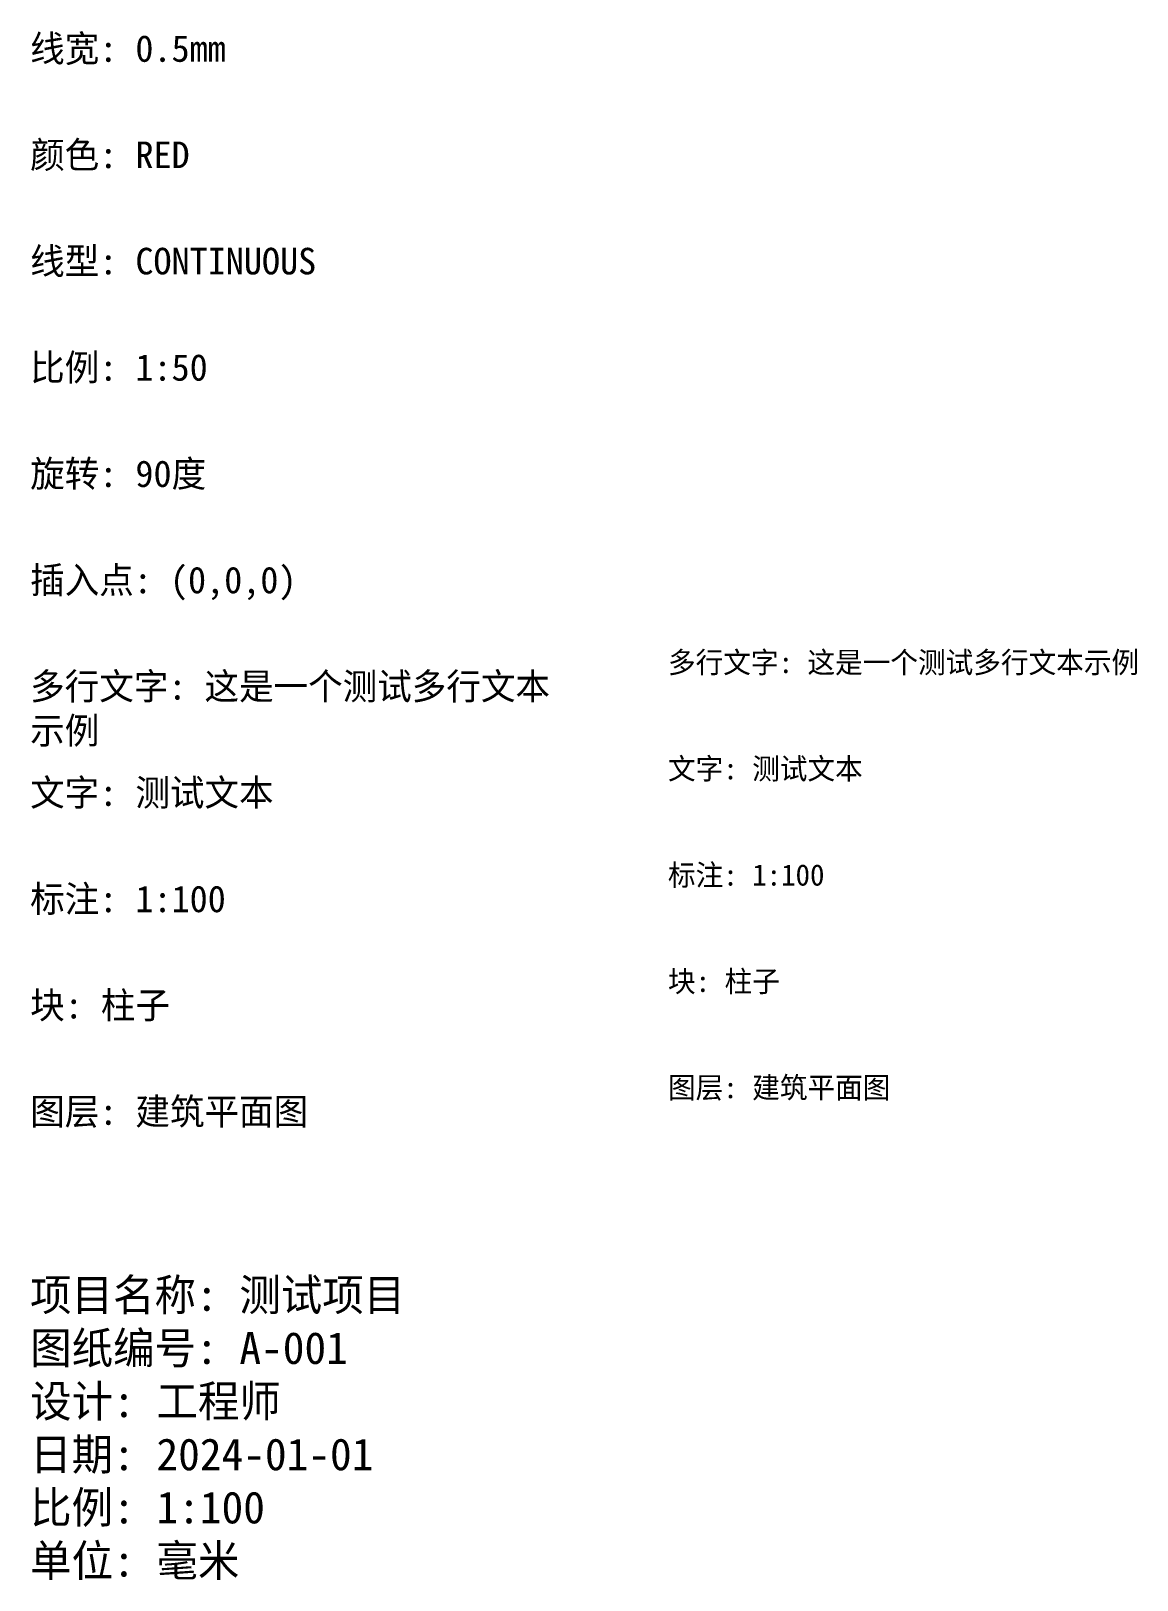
# Model space of a CAD drawing. Header units: metres. Extents: x 0 to 104, y -45 to 100.
import ezdxf

# ---------------------------------------------------------------- set-up
doc = ezdxf.new("R2010")
doc.units = ezdxf.units.M
doc.layers.add('TEXT_LAYER', color=2, linetype='Continuous')
doc.layers.add('TITLE_BLOCK', color=1, linetype='Continuous')

msp = doc.modelspace()

# ---------------------------------------------------------------- texts
at = {"layer": 'TEXT_LAYER'}
for s, p in [('多行文字: 这是一个测试多行文本示例', (60, 40)), ('文字: 测试文本', (60, 30)), ('标注: 1:100', (60, 20)), ('块: 柱子', (60, 10)), ('图层: 建筑平面图', (60, 0))]:
    msp.add_text(s, height=2, dxfattribs=at).set_placement(p)
at = {"layer": 'TEXT_LAYER', "char_height": 2.5, "width": 50, "attachment_point": 1}
for s, insert in [('线宽: 0.5mm', (0, 100)), ('颜色: RED', (0, 90)), ('线型: CONTINUOUS', (0, 80)), ('比例: 1:50', (0, 70)), ('旋转: 90度', (0, 60)), ('插入点: (0,0,0)', (0, 50)), ('多行文字: 这是一个测试多行文本示例', (0, 40)), ('文字: 测试文本', (0, 30)), ('标注: 1:100', (0, 20)), ('块: 柱子', (0, 10)), ('图层: 建筑平面图', (0, 0))]:
    msp.add_mtext(s, dxfattribs=dict(at, insert=insert))
at = {"layer": 'TITLE_BLOCK'}
for s, p in [('项目名称: 测试项目', (0, -20)), ('图纸编号: A-001', (0, -25)), ('设计: 工程师', (0, -30)), ('日期: 2024-01-01', (0, -35)), ('比例: 1:100', (0, -40)), ('单位: 毫米', (0, -45))]:
    msp.add_text(s, height=3, dxfattribs=at).set_placement(p)

doc.saveas('drawing.dxf')
